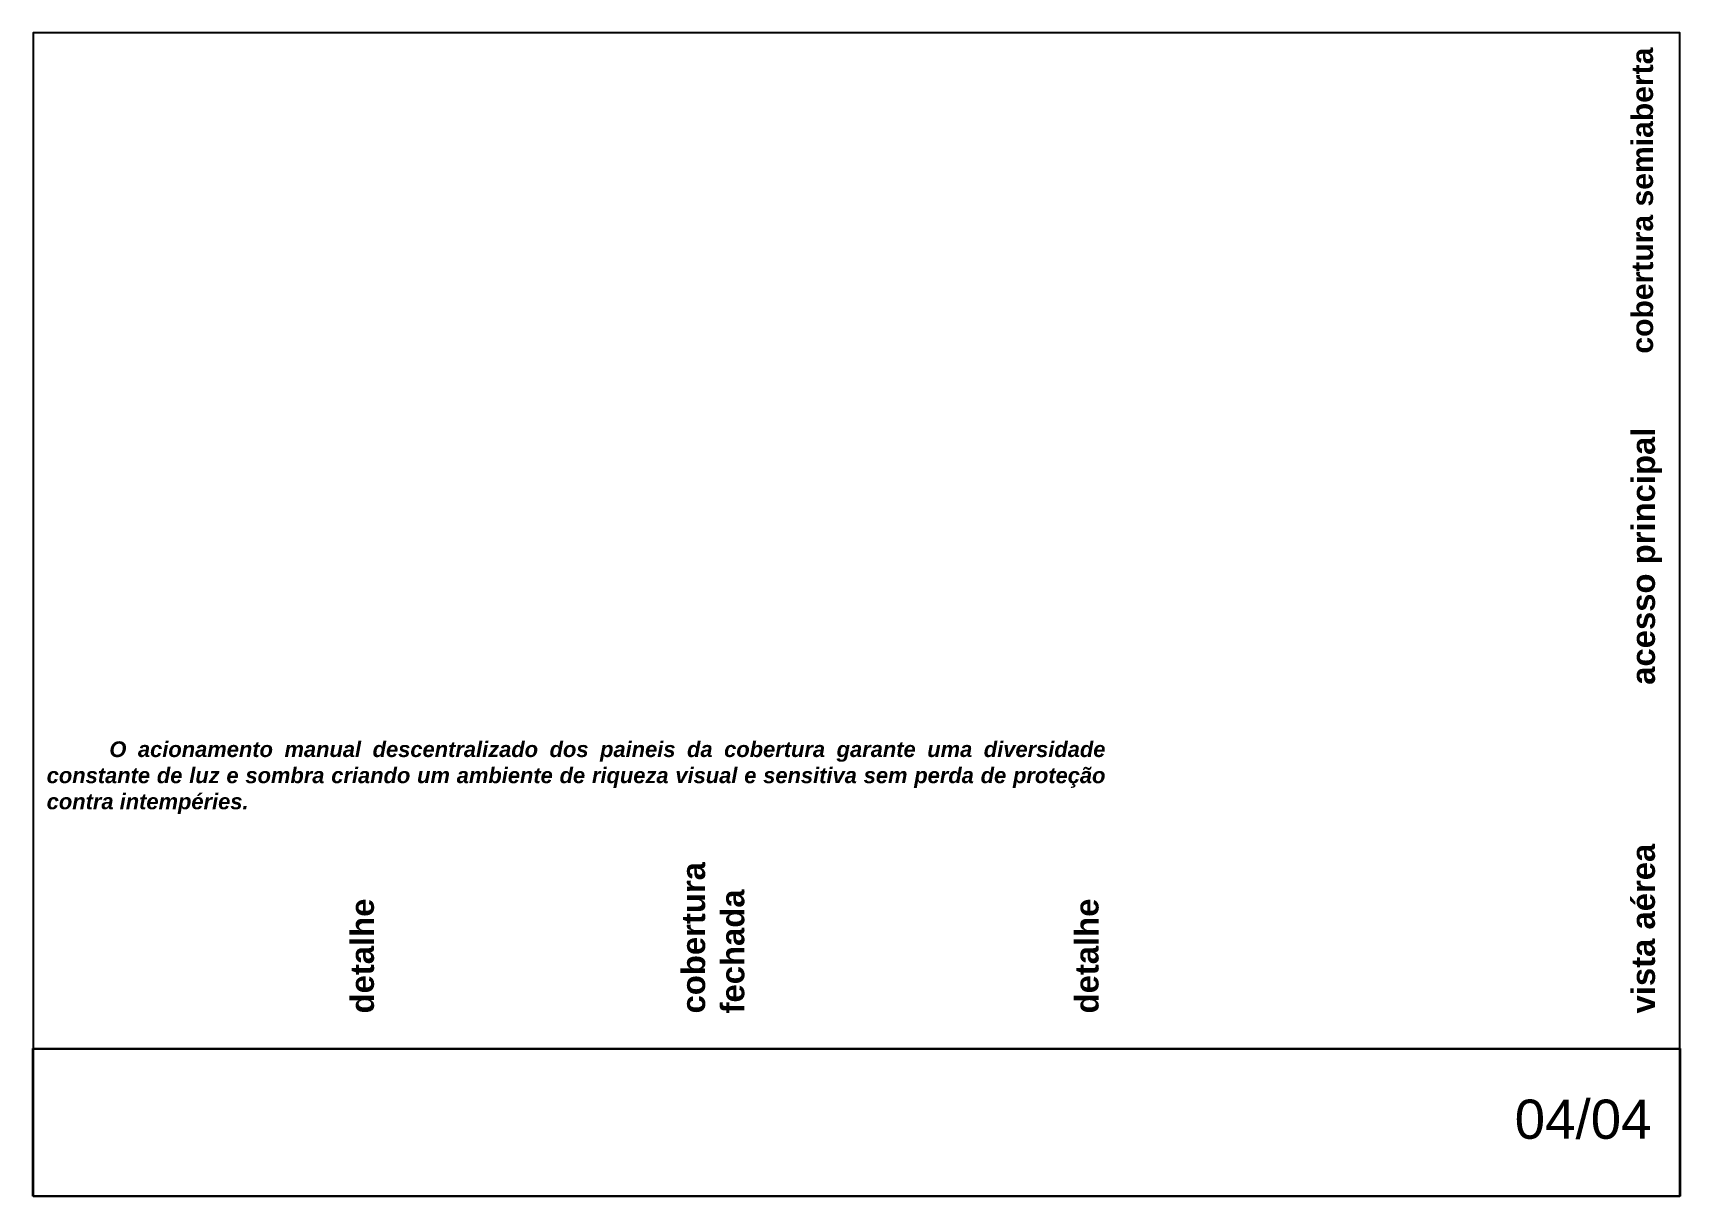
# Paper-space layout 'Prancha 04-04' of a CAD drawing. Header units: millimetres. Extents: x -35 to 806, y -84 to 510.
# The model-space entities are those that its viewports show. They can reach past a viewport. Long polylines and large blocks are cut down to what shows.
import ezdxf

# ---------------------------------------------------------------- set-up
doc = ezdxf.new("R2010")
doc.units = ezdxf.units.MM
doc.header["$XCLIPFRAME"] = 0
doc.styles.add('Arial', font='arial.ttf')
picture_1 = doc.add_image_def('image8.jpg', size_in_pixel=(9936, 890))

psp = doc.layouts.new('Prancha 04-04')

# ---------------------------------------------------------------- linework, layer by layer
at = {"color": 7}
for points in [[(-35.08, -83.98), (805.92, -83.98), (805.92, 510.02), (-35.08, 510.02)], [(-35.08, -83.98), (805.92, -83.98), (805.92, -8.98), (-35.08, -8.98)]]:
    psp.add_3dface(points, dxfattribs=at)

# ---------------------------------------------------------------- texts
at = {"color": 7, "attachment_point": 1, "rotation": 90, "style": 'Arial'}
for s, width, insert, char_height in [('\\pxqj;{\\fArial|b1|i0|c0|p39;\\H0.72x;\\P\\H0.61111x;cobertura semiaberta}', 193.5575, (751.22, 346.24), 25), ('\\pxqj;{\\fArial|b1|i0|c0|p39;\\H0.72x;\\P\\H0.66667x;acesso principal}', 154.8909, (751.22, 177.11), 25), ('\\pxqj;{\\fArial|b1|i0|c0|p39;\\H0.72x;\\P\\H0.66667x;vista aérea}', 154.8909, (751.22, 9.27), 25), ('\\pxsm1,qj;{\\fArial|b1|i0|c0|p39;\\H0.72x;\\C7;\\c15790320;\\P\\H0.66667x;\\C256;cobertura \\Pfechada}', 92.5746, (266.12, 9.27), 25), ('\\pxqj;{\\fArial|b1|i0|c0|p39;\\C256;detalhe}', 92.5746, (126.96, 9.27), 12), ('\\pxqj;{\\fArial|b1|i0|c0|p39;\\H0.72x;\\P\\pq*;\\H0.66667x;\\C256;detalhe\\C7;\\c15790320; }', 92.5746, (467.04, 9.27), 25)]:
    psp.add_mtext_dynamic_manual_height_columns(s, width=width, gutter_width=705, heights=[0], dxfattribs=dict(at, insert=insert, char_height=char_height))
at = {"color": 7, "attachment_point": 1, "style": 'Arial'}
for s, width, heights, insert, char_height in [('\\pxr0.24167,sm1,qj;{\\fArial|b1|i1|c0|p16;^IO acionamento manual descentralizado dos paineis da cobertura garante uma diversidade constante de luz e sombra criando um ambiente de riqueza visual e sensitiva sem perda de proteção contra intempéries.}', 541.0406, [492.7], (-28.17, 148.22), 8), ('04/04', 165.7898, [0], (721.58, -34.73), 20)]:
    psp.add_mtext_dynamic_manual_height_columns(s, width=width, gutter_width=705, heights=heights, dxfattribs=dict(at, insert=insert, char_height=char_height))

# ---------------------------------------------------------------- pictures from other files: only their frames are drawn
at = {"color": 7}
image = psp.add_image(picture_1, insert=(-35.2, -83.98), size_in_units=(841.25, 75.35), dxfattribs=at)
image.set_boundary_path([(-0.5, -0.5), (9935.5, 889.5)])

doc.saveas('drawing.dxf')
